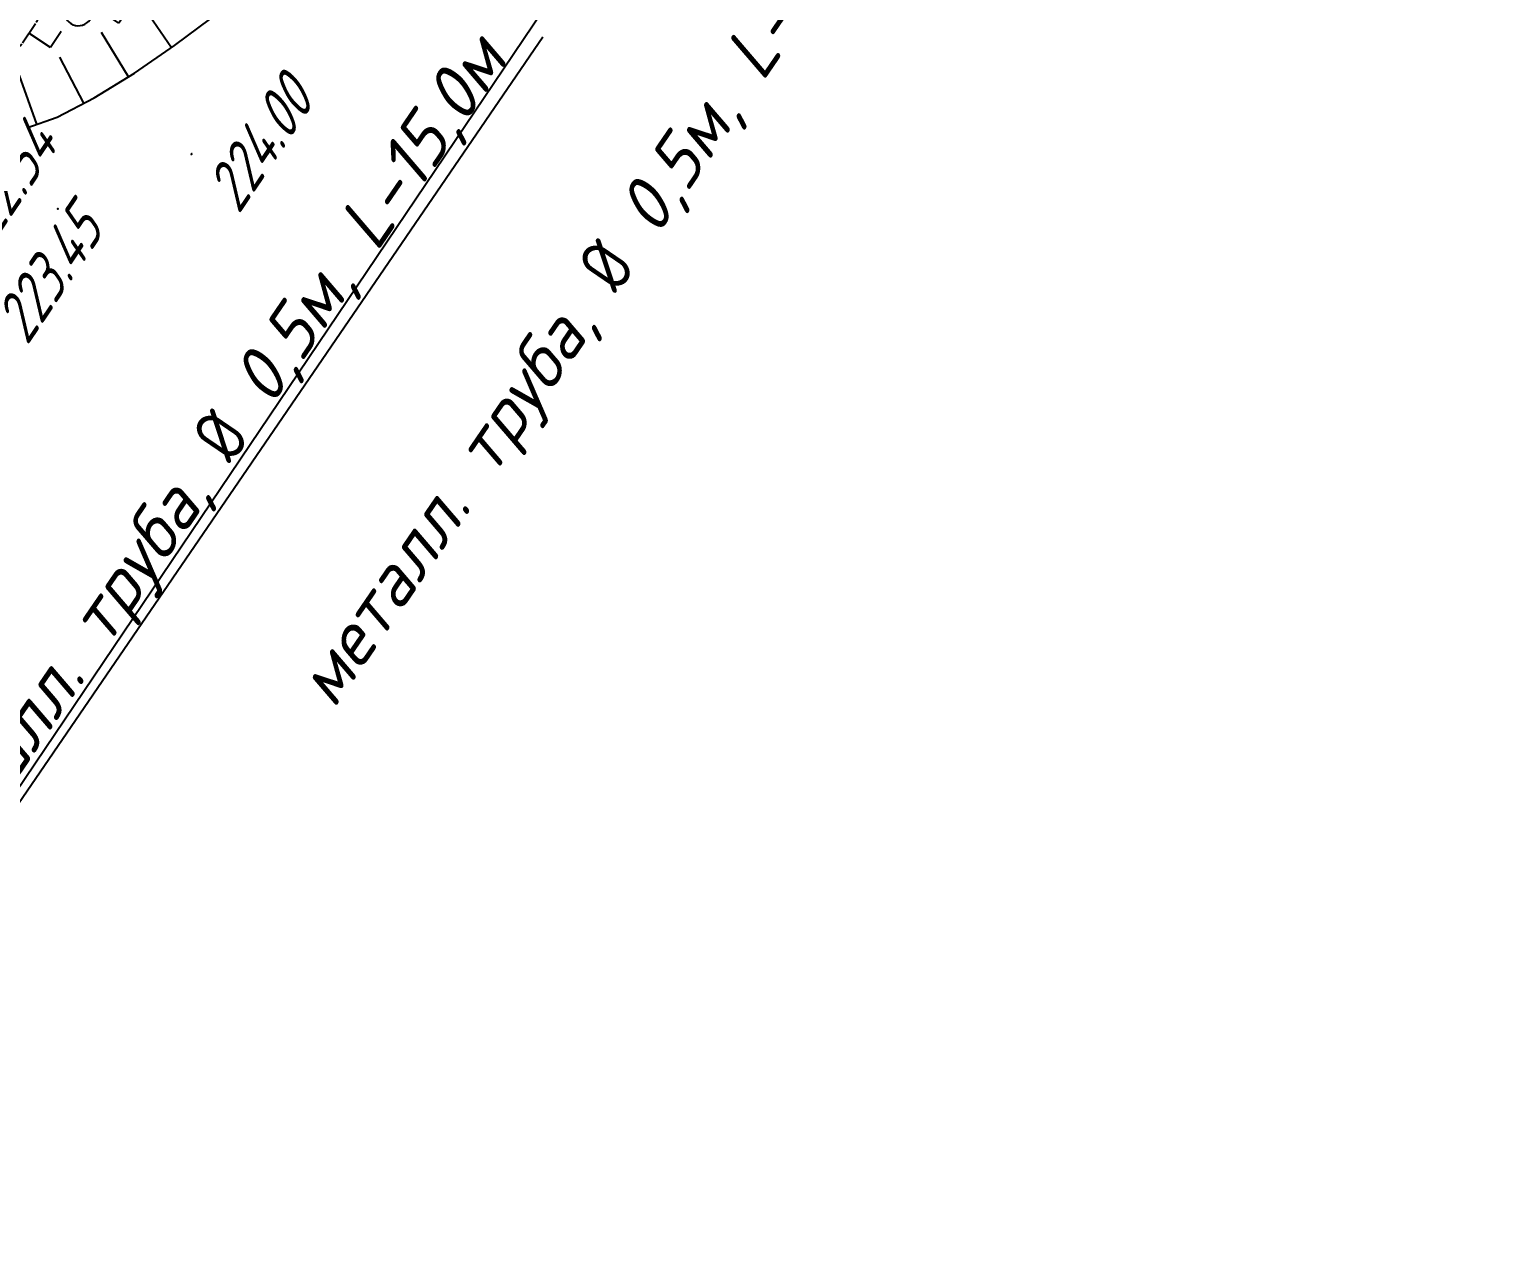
# Model space of a CAD drawing. Header units: millimetres. Extents: x -698 to 8131, y -704 to 4503.
# Drawn here: x 4734.2 to 4847, y 3098.7 to 3192.2 of the extents above; entities that cross this region are included whole.
import ezdxf
from ezdxf import colors
from ezdxf.entities.mleader import LeaderData, LeaderLine
from ezdxf.math import Vec2, Vec3

# ---------------------------------------------------------------- set-up
doc = ezdxf.new("R2010")
doc.units = ezdxf.units.MM
doc.linetypes.add('CONTI', pattern=[0])
for name, color, linetype in [('GOR_BDEFAULT', 212, 'CONTI'), ('OBRIVDEFAULT', 32, 'CONTI'), ('PI_OTDEFAULT', 172, 'CONTI'), ('PI_TTDEFAULT', 5, 'CONTI'), ('USLZNDEFAULT', 7, 'CONTI'), ('Выноски', 250, 'Continuous')]:
    doc.layers.add(name, color=color, linetype=linetype)
doc.styles.add('eskd', font='isocpeui.ttf', dxfattribs={"width": 1.2})
doc.styles.add('ГОСТ', font='isocpeui.ttf', dxfattribs={"height": 4})

# ---------------------------------------------------------------- blocks, each defined once
blk = doc.blocks.new('BL_104')
at = {"color": 0}
for p, q in [((-0.9, 2), (0.9, 2)), ((0, 0), (0, 2)), ((1.5, 0), (0, 0))]:
    blk.add_line(p, q, dxfattribs=at)
for centre, radius, start, end in [((0, 5.8), 1.04, 358, 185), ((-0.94, 4.8), 0.88, 100, 235), ((0.94, 4.8), 0.88, 305, 80), ((-1, 3.1), 1.1, 115, 270), ((1, 3.1), 1.1, 270, 65)]:
    blk.add_arc(centre, radius, start, end, dxfattribs=at)

msp = doc.modelspace()

# ---------------------------------------------------------------- linework, layer by layer
at = {"layer": 'GOR_BDEFAULT', "color": 212, "elevation": 224, "flags": 128}
for points in [[(4746.689031611071, 3182.499672916863), (4746.699031611022, 3182.519676916446)], [(4746.699031611022, 3182.519676916446), (4746.72903161105, 3182.539673917141), (4746.749031611069, 3182.559677916724), (4746.779031611039, 3182.559677916724)]]:
    msp.add_lwpolyline(points, dxfattribs=at)
at = {"layer": 'OBRIVDEFAULT', "color": 32}
for p, q in [((4745.189031611071, 3190.719673916843), (4742.929031611062, 3194.019676916446)), ((4745.429031611062, 3190.889672916528, 223.333), (4748.219031611041, 3192.979676916409, 223.545)), ((4741.869031611064, 3188.489678916666), (4739.779031611039, 3191.899674916785)), ((4738.429031611062, 3186.44967791732), (4736.579031611027, 3189.999672916863)), ((4742.329031611027, 3188.769676916446, 223.106), (4745.429031611062, 3190.889672916528, 223.333)), ((4739.209031611032, 3186.859673916507, 222.884), (4742.329031611027, 3188.769676916446, 223.106)), ((4734.779031611039, 3184.819672917161), (4733.449031611022, 3188.589676916744)), ((4736.349031611046, 3185.369675916765, 222.689), (4739.209031611032, 3186.859673916507, 222.884)), ((4734.029031611039, 3184.549675916467, 222.539), (4736.349031611046, 3185.369675916765, 222.689))]:
    msp.add_line(p, q, dxfattribs=at)
at = {"layer": 'PI_TTDEFAULT', "color": 5}
for p in [(4746.73903161106, 3182.50967491712, 224), (4736.409031611043, 3178.279671916883, 223.453)]:
    msp.add_point(p, dxfattribs=at)

# ---------------------------------------------------------------- block references
at = {"layer": 'USLZNDEFAULT', "color": 7, "rotation": 56}
for p in [(4741.129031611074, 3192.619675916765), (4735.839031611036, 3190.739678916666)]:
    msp.add_blockref('BL_104', p, dxfattribs=at)

# ---------------------------------------------------------------- texts
at = {"layer": 'PI_OTDEFAULT', "color": 172, "style": 'eskd', "oblique": 10, "width": 0.8}
for s, p in [('224.00', (4750.369031611064, 3177.789673917141)), ('222.54', (4730.559031611067, 3174.329674917418)), ('223.45', (4734.039031611048, 3167.659676917042))]:
    msp.add_text(s, height=3.5, rotation=56, dxfattribs=at).set_placement(p)

# ---------------------------------------------------------------- leaders
at = {"layer": 'Выноски', "linetype": 'Continuous'}
ml = msp.add_multileader_mtext('Standard', dxfattribs=at)
ml.set_content('металл. труба, {\\Fgost|c204;%%C} 0,5м, L-15,0м', color=256, style='ГОСТ')
ml.set_leader_properties()
ml.build(insert=Vec2(0, 0))
ml.multileader.update_dxf_attribs({"text_left_attachment_type": 5, "text_right_attachment_type": 5, "dogleg_length": 0, "arrow_head_size": 0.18})
ctx = ml.context
ctx.base_point, ctx.arrow_head_size, ctx.landing_gap_size, ctx.plane_origin, ctx.plane_x_axis, ctx.plane_y_axis = Vec3(4743.281572155087, 3116.459917843273), 0.18, 0, Vec3(4819.648390889508, 3194.154187691543), Vec3(0.5644298120955888, 0.8254810641182138), Vec3(-0.8254810641182138, 0.5644298120955888)
ctx.left_attachment, ctx.right_attachment, ctx.text_align_type = 5, 5, 2
notes = []
notes.append((ctx, [(0, (1, 1, 0), (4801.982272613028, 3202.309948511567), (-0.5644298120955888, -0.8254810641182138), 0, [(0, [(4752.291138805964, 3245.27413268495)], 0, [])])]))
ctx.mtext.insert, ctx.mtext.text_direction, ctx.mtext.rotation, ctx.mtext.alignment, ctx.mtext.flow_direction = Vec3(4797.733906879168, 3205.214805300493), Vec3(0.5644298120955888, 0.8254810641182138), 0.9710539705429542, 3, 5
ml = msp.add_multileader_mtext('Standard', dxfattribs=at)
ml.set_content('Граница работа по примыканию', color=256, style='ГОСТ')
ml.set_leader_properties()
ml.build(insert=Vec2(0, 0))
ml.multileader.update_dxf_attribs({"text_left_attachment_type": 5, "text_right_attachment_type": 5, "dogleg_length": 0, "arrow_head_size": 0.18})
ctx = ml.context
ctx.base_point, ctx.char_height, ctx.arrow_head_size, ctx.landing_gap_size, ctx.plane_origin, ctx.plane_x_axis, ctx.plane_y_axis = Vec3(4648.915489762839, 3008.380465445475), 5, 0.18, 0, Vec3(4760.645176642041, 3089.514239515323), Vec3(0.5591929034853202, 0.829037572545212), Vec3(-0.829037572545212, 0.5591929034853202)
ctx.left_attachment, ctx.right_attachment, ctx.text_align_type = 5, 5, 2
notes.append((ctx, [(0, (1, 1, 0), (4721.078002545944, 3115.365790283452), (-0.5591929034853201, -0.8290375725452118), 0, [(0, [(4674.192283558126, 3155.051579653431)], 0, [])])]))
ctx.mtext.insert, ctx.mtext.text_direction, ctx.mtext.rotation, ctx.mtext.alignment, ctx.mtext.flow_direction = Vec3(4715.74466576761, 3118.963171363953), Vec3(0.5591929034853202, 0.829037572545212), 0.9773843810992461, 3, 5
ml = msp.add_multileader_mtext('Standard', dxfattribs=at)
ml.set_content('металл. труба, {\\Fgost|c204;%%C} 0,5м, L-15,0м', color=256, style='ГОСТ')
ml.set_leader_properties()
ml.build(insert=Vec2(0, 0))
ml.multileader.update_dxf_attribs({"text_left_attachment_type": 5, "text_right_attachment_type": 5, "dogleg_length": 0, "arrow_head_size": 0.18})
ctx = ml.context
ctx.base_point, ctx.arrow_head_size, ctx.landing_gap_size, ctx.plane_origin, ctx.plane_x_axis, ctx.plane_y_axis = Vec3(4728.870397082928, 3125.797546204325), 0.18, 0, Vec3(4784.866930394424, 3173.700184698362), Vec3(0.5644298120955888, 0.8254810641182138), Vec3(-0.8254810641182138, 0.5644298120955888)
ctx.left_attachment, ctx.right_attachment = 5, 5
notes.append((ctx, [(1, (1, 1, 0), (4728.870397082928, 3125.797546204325), (0.5644298120955888, 0.8254810641182138), 0, [(0, [(4666.969539886186, 3158.889622075628)], 0, [])])]))
ctx.mtext.insert, ctx.mtext.text_direction, ctx.mtext.rotation, ctx.mtext.flow_direction = Vec3(4724.622031349068, 3128.70240299325), Vec3(0.5644298120955888, 0.8254810641182138), 0.9710539705429542, 5
for ctx, leaders in notes:
    for number, flags, end, landing, length, lines in leaders:
        leader = LeaderData()
        leader.index, (leader.has_last_leader_line, leader.has_dogleg_vector, leader.attachment_direction) = number, flags
        leader.last_leader_point, leader.dogleg_vector, leader.dogleg_length = Vec3(end), Vec3(landing), length
        for number, points, colour, breaks in lines:
            line = LeaderLine()
            line.index, line.vertices, line.color, line.breaks = number, Vec3.list(points), colors.encode_raw_color(colour), breaks
            leader.lines.append(line)
        ctx.leaders.append(leader)

doc.saveas('drawing.dxf')
